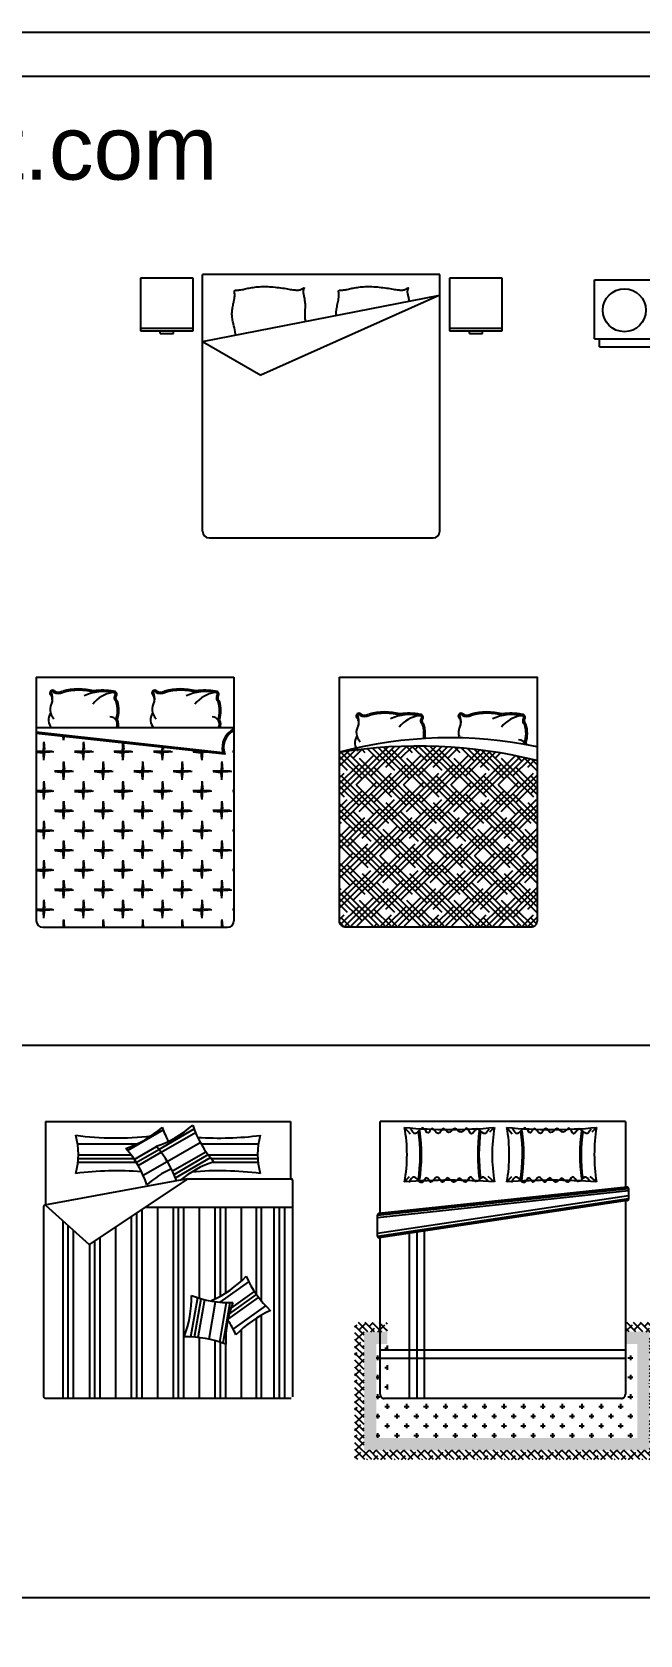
# Model space of a CAD drawing. Header units: inches. Extents: x 10.6 to 53.1, y 14.5 to 39.3.
# Drawn here: x 40.84 to 45.46, y 27.13 to 39.3 of the extents above; entities that cross this region are included whole.
import ezdxf

# ---------------------------------------------------------------- set-up
doc = ezdxf.new("R2010")
doc.units = ezdxf.units.IN
doc.header["$MEASUREMENT"] = 0
for name, color, linetype in [('02', 2, 'Continuous'), ('1', 1, 'Continuous'), ('4', 4, 'Continuous'), ('8', 8, 'Continuous'), ('kadrbm', 4, 'Continuous')]:
    doc.layers.add(name, color=color, linetype=linetype)
doc.styles.add('bmmm', font='swissel.ttf')

# ---------------------------------------------------------------- blocks, each defined once
blk = doc.blocks.new('kadrbm')
at = {"layer": 'kadrbm', "color": 4}
blk.add_lwpolyline([(0, 0), (0, 24.797), (21, 24.797), (21, 0), (0, 0)], close=True, dxfattribs=at)
blk.add_lwpolyline([(20.663, 0.326), (20.663, 24.46), (0.337, 24.46), (0.337, 0.326), (20.663, 0.326)], dxfattribs=at)
at = {"layer": 'kadrbm', "color": 211, "true_color": 0xf674fb, "style": 'bmmm'}
blk.add_text('www.cad-libraries.blogspot.com', height=0.48513, dxfattribs=at).set_placement((0.573, 23.677))

msp = doc.modelspace()

# ---------------------------------------------------------------- hatches: boundary and pattern name
at = {"layer": '8'}
h = msp.add_hatch(dxfattribs=at)
h.set_pattern_fill('HOUND', color=256, scale=0.02, angle=315, style=0)
h.set_pattern_definition([(315, (44.559634, 63.222447), (0.1122532, -0.06735192), [0.508, -0.254]), (45, (44.559634, 63.222447), (-0.1122532, -0.06735192), [0.508, -0.254])])
h.paths.add_polyline_path([(43.175, 33.835), (43.175, 32.553, 0.414214), (43.211, 32.517), (44.639, 32.517, 0.414214), (44.675, 32.553), (44.675, 33.773, 0.100636)])
h = msp.add_hatch(dxfattribs=at)
h.set_pattern_fill('ANSI38', color=256, scale=0.011625, angle=270, style=0)
h.set_pattern_definition([(315, (28.500937, 99.182157), (0.026097926, 0.026097926), []), (45, (28.500937, 99.182157), (0.026097926, 0.07829378), [0.092270104, -0.05536206])])
h.paths.add_polyline_path([(45.599, 29.505), (45.353, 29.505), (45.353, 29.435), (45.529, 29.435), (45.529, 28.535), (43.363, 28.535), (43.363, 29.435), (43.539, 29.435), (43.539, 29.505), (43.293, 29.505), (43.293, 28.465), (45.599, 28.465)])
h = msp.add_hatch(dxfattribs=at)
h.set_pattern_fill('DOTS', color=256, scale=0.011625, angle=270, style=0)
h.set_pattern_definition([(270, (28.500937, 99.182157), (0.0184540208, -0.0092270104), [0, -0.0184540208])])
h.paths.add_polyline_path([(45.529, 29.435), (45.353, 29.435), (45.353, 29.342), (45.436, 29.342), (45.436, 28.628), (43.456, 28.628), (43.456, 29.342), (43.539, 29.342), (43.539, 29.435), (43.363, 29.435), (43.363, 28.535), (45.529, 28.535)])
h = msp.add_hatch(dxfattribs=at)
h.set_pattern_fill('CROSS', color=256, scale=0.011625, angle=270, style=0)
h.set_pattern_definition([(270, (28.7751, 87.05388), (0.07381608, -0.07381608), [0.03690804, -0.11072412]), (360, (28.756646, 87.03543), (0.07381608, 0.07381608), [0.03690804, -0.11072412])])
h.paths.add_polyline_path([(45.436, 28.628), (45.436, 29.342), (45.353, 29.342), (45.353, 28.966, -0.414214), (45.294, 28.908), (43.597, 28.908, -0.414214), (43.539, 28.966), (43.539, 29.342), (43.456, 29.342), (43.456, 28.628)])

# ---------------------------------------------------------------- linework, layer by layer
at = {"layer": '02'}
for p, q in [((42.067, 37.435), (41.667, 37.435)), ((41.667, 37.435), (41.667, 37.035)), ((42.067, 37.035), (42.067, 37.435)), ((42.137, 35.513), (42.137, 37.463)), ((43.937, 37.463), (42.137, 37.463)), ((42.501, 37.362), (42.512, 37.363)), ((42.512, 37.363), (42.522, 37.365)), ((42.522, 37.365), (42.534, 37.367)), ((42.534, 37.367), (42.545, 37.368)), ((42.545, 37.368), (42.557, 37.369)), ((42.557, 37.369), (42.569, 37.37)), ((42.569, 37.37), (42.581, 37.371)), ((42.581, 37.371), (42.594, 37.371)), ((42.594, 37.371), (42.606, 37.371)), ((42.606, 37.371), (42.619, 37.371)), ((42.619, 37.371), (42.632, 37.371)), ((42.632, 37.371), (42.646, 37.37)), ((42.646, 37.37), (42.66, 37.369)), ((42.66, 37.369), (42.674, 37.368)), ((42.674, 37.368), (42.688, 37.367)), ((42.688, 37.367), (42.702, 37.365)), ((42.702, 37.365), (42.716, 37.363)), ((42.716, 37.363), (42.73, 37.362)), ((43.291, 37.362), (43.302, 37.363)), ((43.302, 37.363), (43.313, 37.365)), ((43.313, 37.365), (43.324, 37.367)), ((43.324, 37.367), (43.336, 37.368)), ((43.336, 37.368), (43.347, 37.369)), ((43.347, 37.369), (43.359, 37.37)), ((43.359, 37.37), (43.371, 37.371)), ((43.371, 37.371), (43.384, 37.371)), ((43.384, 37.371), (43.397, 37.371)), ((43.397, 37.371), (43.41, 37.371)), ((43.41, 37.371), (43.423, 37.371)), ((43.423, 37.371), (43.436, 37.37)), ((43.436, 37.37), (43.45, 37.369)), ((43.45, 37.369), (43.464, 37.368)), ((43.464, 37.368), (43.478, 37.367)), ((43.478, 37.367), (43.492, 37.365)), ((43.492, 37.365), (43.506, 37.363)), ((43.506, 37.363), (43.52, 37.362)), ((43.937, 35.513), (43.937, 37.463)), ((44.412, 37.435), (44.012, 37.435)), ((44.012, 37.435), (44.012, 37.035)), ((44.412, 37.035), (44.412, 37.435)), ((45.112, 37.423), (45.562, 37.423)), ((45.112, 36.973), (45.112, 37.423)), ((42.137, 36.954), (43.937, 37.306)), ((42.371, 37.24), (42.374, 37.25)), ((42.374, 37.25), (42.376, 37.261)), ((42.376, 37.261), (42.378, 37.271)), ((42.378, 37.271), (42.38, 37.281)), ((42.38, 37.34), (42.382, 37.342)), ((42.38, 37.338), (42.38, 37.34)), ((42.38, 37.335), (42.38, 37.338)), ((42.38, 37.331), (42.38, 37.335)), ((42.381, 37.326), (42.38, 37.331)), ((42.38, 37.281), (42.381, 37.291)), ((42.381, 37.321), (42.381, 37.326)), ((42.382, 37.314), (42.381, 37.321)), ((42.381, 37.291), (42.382, 37.299)), ((42.382, 37.342), (42.384, 37.343)), ((42.382, 37.307), (42.382, 37.314)), ((42.382, 37.299), (42.382, 37.307)), ((42.384, 37.343), (42.387, 37.343)), ((42.387, 37.343), (42.39, 37.344)), ((42.39, 37.344), (42.394, 37.344)), ((42.394, 37.344), (42.399, 37.344)), ((42.399, 37.344), (42.404, 37.344)), ((42.404, 37.344), (42.409, 37.344)), ((42.409, 37.344), (42.416, 37.345)), ((42.416, 37.345), (42.422, 37.346)), ((42.422, 37.346), (42.429, 37.347)), ((42.429, 37.347), (42.437, 37.349)), ((42.437, 37.349), (42.445, 37.35)), ((42.445, 37.35), (42.453, 37.352)), ((42.453, 37.352), (42.462, 37.354)), ((42.462, 37.354), (42.471, 37.356)), ((42.471, 37.356), (42.481, 37.358)), ((42.481, 37.358), (42.491, 37.36)), ((42.491, 37.36), (42.501, 37.362)), ((43.937, 37.306), (42.579, 36.698)), ((42.73, 37.362), (42.743, 37.36)), ((42.743, 37.36), (42.756, 37.358)), ((42.756, 37.358), (42.769, 37.356)), ((42.769, 37.356), (42.781, 37.354)), ((42.781, 37.354), (42.792, 37.352)), ((42.792, 37.352), (42.803, 37.35)), ((42.803, 37.35), (42.813, 37.349)), ((42.813, 37.349), (42.823, 37.347)), ((42.823, 37.347), (42.831, 37.346)), ((42.831, 37.346), (42.839, 37.345)), ((42.839, 37.345), (42.847, 37.344)), ((42.847, 37.344), (42.853, 37.344)), ((42.853, 37.344), (42.859, 37.344)), ((42.859, 37.344), (42.865, 37.344)), ((42.865, 37.344), (42.869, 37.345)), ((42.869, 37.345), (42.874, 37.346)), ((42.874, 37.346), (42.878, 37.347)), ((42.878, 37.347), (42.882, 37.349)), ((42.882, 37.349), (42.886, 37.351)), ((42.886, 37.351), (42.89, 37.353)), ((42.89, 37.353), (42.894, 37.355)), ((42.894, 37.355), (42.898, 37.357)), ((42.898, 37.357), (42.901, 37.359)), ((42.901, 37.337), (42.9, 37.332)), ((42.9, 37.332), (42.901, 37.327)), ((42.901, 37.359), (42.904, 37.361)), ((42.903, 37.347), (42.901, 37.342)), ((42.901, 37.342), (42.901, 37.337)), ((42.901, 37.327), (42.902, 37.321)), ((42.902, 37.321), (42.903, 37.316)), ((42.904, 37.351), (42.903, 37.347)), ((42.903, 37.316), (42.904, 37.309)), ((42.904, 37.361), (42.906, 37.362)), ((42.906, 37.354), (42.904, 37.351)), ((42.904, 37.309), (42.905, 37.303)), ((42.905, 37.303), (42.907, 37.296)), ((42.906, 37.362), (42.908, 37.363)), ((42.907, 37.357), (42.906, 37.354)), ((42.908, 37.36), (42.907, 37.357)), ((42.907, 37.296), (42.909, 37.289)), ((42.908, 37.363), (42.909, 37.362)), ((42.909, 37.362), (42.908, 37.36)), ((42.909, 37.362), (42.909, 37.362)), ((42.909, 37.289), (42.91, 37.281)), ((42.91, 37.281), (42.911, 37.273)), ((42.911, 37.273), (42.912, 37.265)), ((42.912, 37.265), (42.913, 37.257)), ((42.913, 37.257), (42.914, 37.248)), ((42.914, 37.248), (42.915, 37.24)), ((43.162, 37.24), (43.164, 37.25)), ((43.164, 37.25), (43.166, 37.261)), ((43.166, 37.261), (43.168, 37.271)), ((43.168, 37.271), (43.17, 37.281)), ((43.17, 37.338), (43.171, 37.34)), ((43.17, 37.335), (43.17, 37.338)), ((43.17, 37.331), (43.17, 37.335)), ((43.171, 37.326), (43.17, 37.331)), ((43.17, 37.281), (43.171, 37.291)), ((43.171, 37.34), (43.172, 37.342)), ((43.172, 37.321), (43.171, 37.326)), ((43.171, 37.291), (43.172, 37.299)), ((43.172, 37.342), (43.174, 37.343)), ((43.172, 37.314), (43.172, 37.321)), ((43.172, 37.307), (43.172, 37.314)), ((43.172, 37.299), (43.172, 37.307)), ((43.174, 37.343), (43.177, 37.343)), ((43.177, 37.343), (43.18, 37.344)), ((43.18, 37.344), (43.184, 37.344)), ((43.184, 37.344), (43.189, 37.344)), ((43.189, 37.344), (43.194, 37.344)), ((43.194, 37.344), (43.2, 37.344)), ((43.2, 37.344), (43.206, 37.345)), ((43.206, 37.345), (43.213, 37.346)), ((43.213, 37.346), (43.22, 37.347)), ((43.22, 37.347), (43.227, 37.349)), ((43.227, 37.349), (43.235, 37.35)), ((43.235, 37.35), (43.244, 37.352)), ((43.244, 37.352), (43.252, 37.354)), ((43.252, 37.354), (43.262, 37.356)), ((43.262, 37.356), (43.271, 37.358)), ((43.271, 37.358), (43.281, 37.36)), ((43.281, 37.36), (43.291, 37.362)), ((43.52, 37.362), (43.534, 37.36)), ((43.534, 37.36), (43.547, 37.358)), ((43.547, 37.358), (43.559, 37.356)), ((43.559, 37.356), (43.571, 37.354)), ((43.571, 37.354), (43.583, 37.352)), ((43.583, 37.352), (43.594, 37.35)), ((43.594, 37.35), (43.604, 37.349)), ((43.604, 37.349), (43.613, 37.347)), ((43.613, 37.347), (43.622, 37.346)), ((43.622, 37.346), (43.63, 37.345)), ((43.63, 37.345), (43.637, 37.344)), ((43.637, 37.344), (43.644, 37.344)), ((43.644, 37.344), (43.65, 37.344)), ((43.65, 37.344), (43.655, 37.344)), ((43.655, 37.344), (43.66, 37.345)), ((43.66, 37.345), (43.664, 37.346)), ((43.664, 37.346), (43.669, 37.347)), ((43.669, 37.347), (43.673, 37.349)), ((43.673, 37.349), (43.677, 37.351)), ((43.677, 37.351), (43.68, 37.353)), ((43.68, 37.353), (43.684, 37.355)), ((43.684, 37.355), (43.688, 37.357)), ((43.688, 37.357), (43.691, 37.359)), ((43.691, 37.359), (43.694, 37.361)), ((43.692, 37.342), (43.691, 37.337)), ((43.691, 37.337), (43.691, 37.332)), ((43.691, 37.332), (43.691, 37.327)), ((43.691, 37.327), (43.692, 37.321)), ((43.693, 37.347), (43.692, 37.342)), ((43.692, 37.321), (43.693, 37.316)), ((43.694, 37.351), (43.693, 37.347)), ((43.693, 37.316), (43.694, 37.309)), ((43.694, 37.361), (43.696, 37.362)), ((43.696, 37.354), (43.694, 37.351)), ((43.694, 37.309), (43.696, 37.303)), ((43.696, 37.362), (43.698, 37.363)), ((43.697, 37.357), (43.696, 37.354)), ((43.696, 37.303), (43.697, 37.296)), ((43.698, 37.36), (43.697, 37.357)), ((43.697, 37.296), (43.699, 37.289)), ((43.698, 37.363), (43.699, 37.362)), ((43.699, 37.362), (43.698, 37.36)), ((43.699, 37.362), (43.699, 37.362)), ((43.699, 37.289), (43.7, 37.281)), ((43.7, 37.281), (43.702, 37.273)), ((43.702, 37.273), (43.703, 37.265)), ((43.703, 37.265), (43.703, 37.26)), ((42.36, 37.166), (42.361, 37.175)), ((42.36, 37.158), (42.36, 37.166)), ((42.361, 37.151), (42.36, 37.158)), ((42.361, 37.183), (42.362, 37.191)), ((42.361, 37.175), (42.361, 37.183)), ((42.361, 37.143), (42.361, 37.151)), ((42.362, 37.135), (42.361, 37.143)), ((42.362, 37.191), (42.364, 37.2)), ((42.364, 37.126), (42.362, 37.135)), ((42.364, 37.2), (42.365, 37.209)), ((42.365, 37.117), (42.364, 37.126)), ((42.365, 37.209), (42.367, 37.219)), ((42.367, 37.219), (42.369, 37.229)), ((42.369, 37.229), (42.371, 37.24)), ((42.914, 37.19), (42.913, 37.182)), ((42.913, 37.182), (42.913, 37.174)), ((42.913, 37.174), (42.913, 37.166)), ((42.913, 37.166), (42.913, 37.158)), ((42.913, 37.158), (42.913, 37.151)), ((42.913, 37.151), (42.913, 37.143)), ((42.913, 37.143), (42.913, 37.135)), ((42.913, 37.135), (42.914, 37.127)), ((42.915, 37.206), (42.914, 37.198)), ((42.914, 37.198), (42.914, 37.19)), ((42.914, 37.127), (42.915, 37.119)), ((42.915, 37.24), (42.915, 37.231)), ((42.915, 37.231), (42.915, 37.223)), ((42.915, 37.223), (42.915, 37.215)), ((42.915, 37.215), (42.915, 37.206)), ((43.151, 37.175), (43.152, 37.183)), ((43.151, 37.166), (43.151, 37.175)), ((43.151, 37.158), (43.151, 37.166)), ((43.151, 37.152), (43.151, 37.158)), ((43.152, 37.183), (43.153, 37.191)), ((43.153, 37.191), (43.154, 37.2)), ((43.154, 37.2), (43.156, 37.209)), ((43.156, 37.209), (43.158, 37.219)), ((43.158, 37.219), (43.16, 37.229)), ((43.16, 37.229), (43.162, 37.24)), ((41.667, 37.055), (42.067, 37.055)), ((41.667, 37.035), (42.067, 37.035)), ((41.817, 37.015), (41.817, 37.035)), ((41.817, 37.015), (41.917, 37.015)), ((41.917, 37.015), (41.917, 37.035)), ((42.368, 37.107), (42.365, 37.117)), ((42.37, 37.097), (42.368, 37.107)), ((42.373, 37.085), (42.37, 37.097)), ((42.376, 37.072), (42.373, 37.085)), ((42.379, 37.058), (42.376, 37.072)), ((42.382, 37.043), (42.379, 37.058)), ((42.386, 37.027), (42.382, 37.043)), ((42.388, 37.01), (42.386, 37.027)), ((42.389, 37.003), (42.388, 37.01)), ((42.915, 37.119), (42.915, 37.111)), ((42.915, 37.111), (42.916, 37.106)), ((44.012, 37.055), (44.412, 37.055)), ((44.012, 37.035), (44.412, 37.035)), ((44.162, 37.015), (44.162, 37.035)), ((44.162, 37.015), (44.262, 37.015)), ((44.262, 37.015), (44.262, 37.035)), ((42.137, 36.954), (42.579, 36.698)), ((45.112, 36.973), (45.562, 36.973)), ((45.15, 36.914), (45.15, 36.973)), ((45.15, 36.914), (45.536, 36.914)), ((42.187, 35.463), (43.887, 35.463)), ((41.568, 30.812), (41.839, 30.968)), ((41.805, 30.82), (42.073, 30.975)), ((41.823, 30.798), (42.084, 30.949)), ((41.19, 30.862), (41.642, 30.862)), ((41.619, 30.744), (41.787, 30.842)), ((41.634, 30.721), (41.805, 30.82)), ((41.648, 30.697), (41.823, 30.798)), ((41.87, 30.729), (42.12, 30.873)), ((41.91, 30.656), (42.163, 30.802)), ((42.126, 30.862), (42.562, 30.862)), ((41.192, 30.724), (41.632, 30.724)), ((41.195, 30.751), (41.614, 30.751)), ((41.196, 30.779), (41.594, 30.779)), ((41.686, 30.623), (41.87, 30.729)), ((41.921, 30.63), (42.18, 30.78)), ((41.932, 30.604), (42.197, 30.757)), ((42.18, 30.779), (42.556, 30.779)), ((42.202, 30.751), (42.556, 30.751)), ((42.215, 30.724), (42.559, 30.724)), ((41.599, 28.932), (41.599, 30.312)), ((41.639, 28.932), (41.639, 30.339)), ((41.679, 28.932), (41.679, 30.365)), ((41.798, 28.932), (41.798, 30.382)), ((41.917, 28.932), (41.917, 30.382)), ((41.956, 28.932), (41.956, 30.382)), ((41.996, 28.932), (41.996, 30.382)), ((42.115, 29.69), (42.115, 30.382)), ((42.234, 29.685), (42.234, 30.382)), ((42.274, 29.706), (42.274, 30.382)), ((42.314, 29.729), (42.314, 30.382)), ((42.433, 29.821), (42.433, 30.382)), ((42.546, 29.718), (42.546, 30.382)), ((42.586, 29.666), (42.586, 30.382)), ((42.682, 28.932), (42.682, 30.382)), ((42.721, 28.932), (42.721, 30.382)), ((42.761, 28.932), (42.761, 30.382)), ((41.079, 28.932), (41.079, 30.276)), ((41.118, 28.932), (41.118, 30.239)), ((41.158, 28.932), (41.158, 30.203)), ((41.48, 28.932), (41.48, 30.233)), ((41.282, 28.932), (41.282, 30.101)), ((41.321, 28.932), (41.321, 30.127)), ((41.361, 28.932), (41.361, 30.153)), ((42.272, 29.659), (42.489, 29.813)), ((42.341, 29.572), (42.547, 29.717)), ((42.354, 29.615), (42.531, 29.74)), ((42.049, 29.396), (42.101, 29.694)), ((42.077, 29.394), (42.128, 29.686)), ((42.105, 29.392), (42.155, 29.679)), ((42.188, 29.379), (42.237, 29.663)), ((42.268, 29.357), (42.32, 29.656)), ((42.295, 29.348), (42.348, 29.656)), ((42.331, 29.531), (42.563, 29.695)), ((42.369, 29.456), (42.617, 29.631)), ((42.546, 28.932), (42.546, 29.539)), ((42.586, 28.932), (42.586, 29.562)), ((42.115, 28.932), (42.115, 29.391)), ((42.234, 28.932), (42.234, 29.367)), ((42.274, 28.932), (42.274, 29.355)), ((42.314, 28.932), (42.314, 29.341)), ((42.433, 28.932), (42.433, 29.452))]:
    msp.add_line(p, q, dxfattribs=at)
for points in [[(43.764, 30.194), (43.764, 28.929)], [(45.346, 29.295), (43.486, 29.295)]]:
    msp.add_lwpolyline(points, dxfattribs=at)
msp.add_circle((45.338, 37.191), 0.163, dxfattribs=at)
for centre, radius, start, end in [((42.187, 35.513), 0.05, 180, 270), ((43.887, 35.513), 0.05, 270, 0), ((42.52, 30.78), 1.269, 351.072, 8.1736), ((42.52, 30.78), 1.279, 351.072, 8.1736), ((45.622, 30.78), 1.397, 172.5237, 187.4605), ((45.622, 30.78), 1.387, 172.5237, 187.4605), ((43.296, 30.78), 1.269, 351.072, 8.1736), ((43.296, 30.78), 1.279, 351.072, 8.1736), ((46.397, 30.78), 1.397, 172.5237, 187.4605), ((46.397, 30.78), 1.387, 172.5237, 187.4605), ((44.011, 25.889), 4.696, 85.8485, 94.1515), ((41.881, 30.412), 0.808, 293.7373, 316.5796), ((43.208, 30.182), 0.808, 203.7373, 226.5796), ((41.245, 29.689), 0.808, 338.7373, 1.5796), ((42.346, 30.464), 0.808, 248.7373, 271.5796), ((43.121, 29.363), 0.808, 158.7373, 181.5796), ((42.978, 28.856), 0.808, 113.7373, 136.5796), ((41.651, 29.086), 0.808, 23.7373, 32.9079), ((42.021, 28.588), 0.808, 68.7373, 91.5796)]:
    msp.add_arc(centre, radius, start, end, dxfattribs=at)
for points in [[(44.311, 30.973), (44.271, 30.94), (44.22, 30.975), (44.178, 30.938), (44.143, 30.98), (44.099, 30.95), (44.052, 30.978), (44.003, 30.947), (43.968, 30.978), (43.926, 30.94), (43.877, 30.978), (43.849, 30.945), (43.812, 30.982), (43.754, 30.94), (43.712, 30.982)], [(45.086, 30.973), (45.047, 30.94), (44.995, 30.975), (44.953, 30.938), (44.918, 30.98), (44.874, 30.95), (44.827, 30.978), (44.778, 30.947), (44.743, 30.978), (44.702, 30.94), (44.653, 30.978), (44.625, 30.945), (44.587, 30.982), (44.529, 30.94), (44.487, 30.982)], [(45.077, 30.577), (45.037, 30.61), (44.986, 30.575), (44.944, 30.612), (44.909, 30.57), (44.865, 30.6), (44.818, 30.572), (44.769, 30.603), (44.734, 30.572), (44.692, 30.61), (44.643, 30.572), (44.615, 30.605), (44.578, 30.568), (44.52, 30.61), (44.478, 30.568)]]:
    msp.add_spline(points, degree=3, dxfattribs=at)
at = {"layer": '1'}
for p, q in [((42.359, 33.989), (42.359, 33.989)), ((40.878, 33.839), (40.937, 33.845)), ((40.997, 33.842), (40.878, 33.842)), ((40.878, 33.837), (40.927, 33.832)), ((40.937, 33.835), (40.925, 33.847)), ((40.937, 33.847), (40.925, 33.835)), ((40.933, 33.783), (40.927, 33.843)), ((40.934, 33.91), (40.928, 33.85)), ((40.931, 33.908), (40.931, 33.776)), ((40.933, 33.915), (40.939, 33.855)), ((40.934, 33.778), (40.94, 33.838)), ((40.999, 33.838), (40.939, 33.844)), ((41.009, 33.839), (40.949, 33.833)), ((41.081, 33.955), (41.081, 33.926)), ((41.083, 33.933), (41.081, 33.955)), ((41.084, 33.928), (41.087, 33.955)), ((41.297, 33.842), (41.165, 33.842)), ((41.167, 33.838), (41.227, 33.832)), ((41.177, 33.839), (41.237, 33.845)), ((41.237, 33.835), (41.225, 33.847)), ((41.237, 33.847), (41.225, 33.835)), ((41.233, 33.783), (41.227, 33.843)), ((41.234, 33.91), (41.228, 33.85)), ((41.231, 33.908), (41.231, 33.776)), ((41.233, 33.915), (41.239, 33.855)), ((41.234, 33.778), (41.24, 33.838)), ((41.299, 33.838), (41.239, 33.844)), ((41.309, 33.839), (41.249, 33.833)), ((41.597, 33.842), (41.465, 33.842)), ((41.467, 33.838), (41.527, 33.832)), ((41.477, 33.839), (41.537, 33.845)), ((41.537, 33.835), (41.525, 33.847)), ((41.537, 33.847), (41.525, 33.835)), ((41.533, 33.783), (41.527, 33.843)), ((41.534, 33.906), (41.528, 33.85)), ((41.531, 33.906), (41.531, 33.776)), ((41.534, 33.906), (41.539, 33.855)), ((41.534, 33.778), (41.54, 33.838)), ((41.599, 33.838), (41.539, 33.844)), ((41.609, 33.839), (41.549, 33.833)), ((41.897, 33.842), (41.765, 33.842)), ((41.767, 33.838), (41.827, 33.832)), ((41.777, 33.839), (41.837, 33.845)), ((41.837, 33.835), (41.825, 33.847)), ((41.837, 33.847), (41.825, 33.835)), ((41.833, 33.783), (41.827, 33.843)), ((41.831, 33.873), (41.828, 33.85)), ((41.831, 33.873), (41.831, 33.776)), ((41.834, 33.778), (41.84, 33.838)), ((41.837, 33.872), (41.839, 33.855)), ((41.899, 33.838), (41.839, 33.844)), ((41.909, 33.839), (41.849, 33.833)), ((42.116, 33.842), (42.065, 33.842)), ((42.067, 33.838), (42.127, 33.832)), ((42.077, 33.839), (42.11, 33.842)), ((42.13, 33.84), (42.125, 33.835)), ((42.133, 33.783), (42.127, 33.841)), ((42.131, 33.84), (42.131, 33.776)), ((42.137, 33.835), (42.133, 33.84)), ((42.134, 33.778), (42.14, 33.838)), ((42.173, 33.835), (42.149, 33.833)), ((42.378, 33.842), (42.365, 33.842)), ((42.367, 33.838), (42.378, 33.837)), ((42.377, 33.839), (42.378, 33.839)), ((41.084, 33.76), (41.078, 33.7)), ((41.081, 33.758), (41.081, 33.626)), ((41.083, 33.765), (41.089, 33.705)), ((41.384, 33.76), (41.378, 33.7)), ((41.381, 33.758), (41.381, 33.626)), ((41.383, 33.765), (41.389, 33.705)), ((41.684, 33.76), (41.678, 33.7)), ((41.681, 33.758), (41.681, 33.626)), ((41.683, 33.765), (41.689, 33.705)), ((41.984, 33.76), (41.978, 33.7)), ((41.981, 33.758), (41.981, 33.626)), ((41.983, 33.765), (41.989, 33.705)), ((42.284, 33.76), (42.278, 33.7)), ((42.281, 33.758), (42.281, 33.626)), ((42.283, 33.765), (42.289, 33.705)), ((40.934, 33.61), (40.928, 33.55)), ((40.931, 33.608), (40.931, 33.476)), ((40.933, 33.615), (40.939, 33.555)), ((41.147, 33.692), (41.015, 33.692)), ((41.017, 33.688), (41.077, 33.682)), ((41.027, 33.689), (41.087, 33.695)), ((41.087, 33.697), (41.075, 33.685)), ((41.087, 33.685), (41.075, 33.697)), ((41.083, 33.633), (41.077, 33.693)), ((41.084, 33.628), (41.09, 33.688)), ((41.149, 33.688), (41.089, 33.694)), ((41.159, 33.689), (41.099, 33.683)), ((41.234, 33.61), (41.228, 33.55)), ((41.231, 33.608), (41.231, 33.476)), ((41.233, 33.615), (41.239, 33.555)), ((41.447, 33.692), (41.315, 33.692)), ((41.317, 33.688), (41.377, 33.682)), ((41.327, 33.689), (41.387, 33.695)), ((41.387, 33.697), (41.375, 33.685)), ((41.387, 33.685), (41.375, 33.697)), ((41.383, 33.633), (41.377, 33.693)), ((41.384, 33.628), (41.39, 33.688)), ((41.449, 33.688), (41.389, 33.694)), ((41.459, 33.689), (41.399, 33.683)), ((41.534, 33.61), (41.528, 33.55)), ((41.531, 33.608), (41.531, 33.476)), ((41.533, 33.615), (41.539, 33.555)), ((41.747, 33.692), (41.615, 33.692)), ((41.617, 33.688), (41.677, 33.682)), ((41.627, 33.689), (41.687, 33.695)), ((41.687, 33.697), (41.675, 33.685)), ((41.687, 33.685), (41.675, 33.697)), ((41.683, 33.633), (41.677, 33.693)), ((41.684, 33.628), (41.69, 33.688)), ((41.749, 33.688), (41.689, 33.694)), ((41.759, 33.689), (41.699, 33.683)), ((41.834, 33.61), (41.828, 33.55)), ((41.831, 33.608), (41.831, 33.476)), ((41.833, 33.615), (41.839, 33.555)), ((42.047, 33.692), (41.915, 33.692)), ((41.917, 33.688), (41.977, 33.682)), ((41.927, 33.689), (41.987, 33.695)), ((41.987, 33.697), (41.975, 33.685)), ((41.987, 33.685), (41.975, 33.697)), ((41.983, 33.633), (41.977, 33.693)), ((41.984, 33.628), (41.99, 33.688)), ((42.049, 33.688), (41.989, 33.694)), ((42.059, 33.689), (41.999, 33.683)), ((42.134, 33.61), (42.128, 33.55)), ((42.131, 33.608), (42.131, 33.476)), ((42.133, 33.615), (42.139, 33.555)), ((42.347, 33.692), (42.215, 33.692)), ((42.217, 33.688), (42.277, 33.682)), ((42.227, 33.689), (42.287, 33.695)), ((42.287, 33.697), (42.275, 33.685)), ((42.287, 33.685), (42.275, 33.697)), ((42.283, 33.633), (42.277, 33.693)), ((42.284, 33.628), (42.29, 33.688)), ((42.349, 33.688), (42.289, 33.694)), ((42.359, 33.689), (42.299, 33.683)), ((40.878, 33.539), (40.937, 33.545)), ((40.997, 33.542), (40.878, 33.542)), ((40.878, 33.537), (40.927, 33.532)), ((40.937, 33.535), (40.925, 33.547)), ((40.937, 33.547), (40.925, 33.535)), ((40.933, 33.483), (40.927, 33.543)), ((40.934, 33.478), (40.94, 33.538)), ((40.999, 33.538), (40.939, 33.544)), ((41.009, 33.539), (40.949, 33.533)), ((41.297, 33.542), (41.165, 33.542)), ((41.167, 33.538), (41.227, 33.532)), ((41.177, 33.539), (41.237, 33.545)), ((41.237, 33.535), (41.225, 33.547)), ((41.237, 33.547), (41.225, 33.535)), ((41.233, 33.483), (41.227, 33.543)), ((41.234, 33.478), (41.24, 33.538)), ((41.299, 33.538), (41.239, 33.544)), ((41.309, 33.539), (41.249, 33.533)), ((41.597, 33.542), (41.465, 33.542)), ((41.467, 33.538), (41.527, 33.532)), ((41.477, 33.539), (41.537, 33.545)), ((41.537, 33.535), (41.525, 33.547)), ((41.537, 33.547), (41.525, 33.535)), ((41.533, 33.483), (41.527, 33.543)), ((41.534, 33.478), (41.54, 33.538)), ((41.599, 33.538), (41.539, 33.544)), ((41.609, 33.539), (41.549, 33.533)), ((41.897, 33.542), (41.765, 33.542)), ((41.767, 33.538), (41.827, 33.532)), ((41.777, 33.539), (41.837, 33.545)), ((41.837, 33.535), (41.825, 33.547)), ((41.837, 33.547), (41.825, 33.535)), ((41.833, 33.483), (41.827, 33.543)), ((41.834, 33.478), (41.84, 33.538)), ((41.899, 33.538), (41.839, 33.544)), ((41.909, 33.539), (41.849, 33.533)), ((42.197, 33.542), (42.065, 33.542)), ((42.067, 33.538), (42.127, 33.532)), ((42.077, 33.539), (42.137, 33.545)), ((42.137, 33.535), (42.125, 33.547)), ((42.137, 33.547), (42.125, 33.535)), ((42.133, 33.483), (42.127, 33.543)), ((42.134, 33.478), (42.14, 33.538)), ((42.199, 33.538), (42.139, 33.544)), ((42.209, 33.539), (42.149, 33.533)), ((42.378, 33.542), (42.365, 33.542)), ((42.367, 33.538), (42.378, 33.537)), ((42.377, 33.539), (42.378, 33.539)), ((41.147, 33.392), (41.015, 33.392)), ((41.017, 33.388), (41.077, 33.382)), ((41.027, 33.389), (41.087, 33.395)), ((41.087, 33.397), (41.075, 33.385)), ((41.087, 33.385), (41.075, 33.397)), ((41.083, 33.333), (41.077, 33.393)), ((41.084, 33.46), (41.078, 33.4)), ((41.081, 33.458), (41.081, 33.326)), ((41.083, 33.465), (41.089, 33.405)), ((41.084, 33.328), (41.09, 33.388)), ((41.149, 33.388), (41.089, 33.394)), ((41.159, 33.389), (41.099, 33.383)), ((41.447, 33.392), (41.315, 33.392)), ((41.317, 33.388), (41.377, 33.382)), ((41.327, 33.389), (41.387, 33.395)), ((41.387, 33.397), (41.375, 33.385)), ((41.387, 33.385), (41.375, 33.397)), ((41.383, 33.333), (41.377, 33.393)), ((41.384, 33.46), (41.378, 33.4)), ((41.381, 33.458), (41.381, 33.326)), ((41.383, 33.465), (41.389, 33.405)), ((41.384, 33.328), (41.39, 33.388)), ((41.449, 33.388), (41.389, 33.394)), ((41.459, 33.389), (41.399, 33.383)), ((41.747, 33.392), (41.615, 33.392)), ((41.617, 33.388), (41.677, 33.382)), ((41.627, 33.389), (41.687, 33.395)), ((41.687, 33.397), (41.675, 33.385)), ((41.687, 33.385), (41.675, 33.397)), ((41.683, 33.333), (41.677, 33.393)), ((41.684, 33.46), (41.678, 33.4)), ((41.681, 33.458), (41.681, 33.326)), ((41.683, 33.465), (41.689, 33.405)), ((41.684, 33.328), (41.69, 33.388)), ((41.749, 33.388), (41.689, 33.394)), ((41.759, 33.389), (41.699, 33.383)), ((42.047, 33.392), (41.915, 33.392)), ((41.917, 33.388), (41.977, 33.382)), ((41.927, 33.389), (41.987, 33.395)), ((41.987, 33.397), (41.975, 33.385)), ((41.987, 33.385), (41.975, 33.397)), ((41.983, 33.333), (41.977, 33.393)), ((41.984, 33.46), (41.978, 33.4)), ((41.981, 33.458), (41.981, 33.326)), ((41.983, 33.465), (41.989, 33.405)), ((41.984, 33.328), (41.99, 33.388)), ((42.049, 33.388), (41.989, 33.394)), ((42.059, 33.389), (41.999, 33.383)), ((42.347, 33.392), (42.215, 33.392)), ((42.217, 33.388), (42.277, 33.382)), ((42.227, 33.389), (42.287, 33.395)), ((42.287, 33.397), (42.275, 33.385)), ((42.287, 33.385), (42.275, 33.397)), ((42.283, 33.333), (42.277, 33.393)), ((42.284, 33.46), (42.278, 33.4)), ((42.281, 33.458), (42.281, 33.326)), ((42.283, 33.465), (42.289, 33.405)), ((42.284, 33.328), (42.29, 33.388)), ((42.349, 33.388), (42.289, 33.394)), ((42.359, 33.389), (42.299, 33.383)), ((40.878, 33.239), (40.937, 33.245)), ((40.997, 33.242), (40.878, 33.242)), ((40.878, 33.237), (40.927, 33.232)), ((40.937, 33.235), (40.925, 33.247)), ((40.937, 33.247), (40.925, 33.235)), ((40.933, 33.183), (40.927, 33.243)), ((40.934, 33.31), (40.928, 33.25)), ((40.931, 33.308), (40.931, 33.176)), ((40.933, 33.315), (40.939, 33.255)), ((40.934, 33.178), (40.94, 33.238)), ((40.999, 33.238), (40.939, 33.244)), ((41.009, 33.239), (40.949, 33.233)), ((41.297, 33.242), (41.165, 33.242)), ((41.167, 33.238), (41.227, 33.232)), ((41.177, 33.239), (41.237, 33.245)), ((41.237, 33.235), (41.225, 33.247)), ((41.237, 33.247), (41.225, 33.235)), ((41.233, 33.183), (41.227, 33.243)), ((41.234, 33.31), (41.228, 33.25)), ((41.231, 33.308), (41.231, 33.176)), ((41.233, 33.315), (41.239, 33.255)), ((41.234, 33.178), (41.24, 33.238)), ((41.299, 33.238), (41.239, 33.244)), ((41.309, 33.239), (41.249, 33.233)), ((41.597, 33.242), (41.465, 33.242)), ((41.467, 33.238), (41.527, 33.232)), ((41.477, 33.239), (41.537, 33.245)), ((41.537, 33.235), (41.525, 33.247)), ((41.537, 33.247), (41.525, 33.235)), ((41.533, 33.183), (41.527, 33.243)), ((41.534, 33.31), (41.528, 33.25)), ((41.531, 33.308), (41.531, 33.176)), ((41.533, 33.315), (41.539, 33.255)), ((41.534, 33.178), (41.54, 33.238)), ((41.599, 33.238), (41.539, 33.244)), ((41.609, 33.239), (41.549, 33.233)), ((41.897, 33.242), (41.765, 33.242)), ((41.767, 33.238), (41.827, 33.232)), ((41.777, 33.239), (41.837, 33.245)), ((41.837, 33.235), (41.825, 33.247)), ((41.837, 33.247), (41.825, 33.235)), ((41.833, 33.183), (41.827, 33.243)), ((41.834, 33.31), (41.828, 33.25)), ((41.831, 33.308), (41.831, 33.176)), ((41.833, 33.315), (41.839, 33.255)), ((41.834, 33.178), (41.84, 33.238)), ((41.899, 33.238), (41.839, 33.244)), ((41.909, 33.239), (41.849, 33.233)), ((42.197, 33.242), (42.065, 33.242)), ((42.067, 33.238), (42.127, 33.232)), ((42.077, 33.239), (42.137, 33.245)), ((42.137, 33.235), (42.125, 33.247)), ((42.137, 33.247), (42.125, 33.235)), ((42.133, 33.183), (42.127, 33.243)), ((42.134, 33.31), (42.128, 33.25)), ((42.131, 33.308), (42.131, 33.176)), ((42.133, 33.315), (42.139, 33.255)), ((42.134, 33.178), (42.14, 33.238)), ((42.199, 33.238), (42.139, 33.244)), ((42.209, 33.239), (42.149, 33.233)), ((42.378, 33.242), (42.365, 33.242)), ((42.367, 33.238), (42.378, 33.237)), ((42.377, 33.239), (42.378, 33.239)), ((41.084, 33.16), (41.078, 33.1)), ((41.081, 33.158), (41.081, 33.026)), ((41.083, 33.165), (41.089, 33.105)), ((41.384, 33.16), (41.378, 33.1)), ((41.381, 33.158), (41.381, 33.026)), ((41.383, 33.165), (41.389, 33.105)), ((41.684, 33.16), (41.678, 33.1)), ((41.681, 33.158), (41.681, 33.026)), ((41.683, 33.165), (41.689, 33.105)), ((41.984, 33.16), (41.978, 33.1)), ((41.981, 33.158), (41.981, 33.026)), ((41.983, 33.165), (41.989, 33.105)), ((42.284, 33.16), (42.278, 33.1)), ((42.281, 33.158), (42.281, 33.026)), ((42.283, 33.165), (42.289, 33.105)), ((40.934, 33.01), (40.928, 32.95)), ((40.931, 33.008), (40.931, 32.876)), ((40.933, 33.015), (40.939, 32.955)), ((41.147, 33.092), (41.015, 33.092)), ((41.017, 33.088), (41.077, 33.082)), ((41.027, 33.089), (41.087, 33.095)), ((41.087, 33.097), (41.075, 33.085)), ((41.087, 33.085), (41.075, 33.097)), ((41.083, 33.033), (41.077, 33.093)), ((41.084, 33.028), (41.09, 33.088)), ((41.149, 33.088), (41.089, 33.094)), ((41.159, 33.089), (41.099, 33.083)), ((41.234, 33.01), (41.228, 32.95)), ((41.231, 33.008), (41.231, 32.876)), ((41.233, 33.015), (41.239, 32.955)), ((41.447, 33.092), (41.315, 33.092)), ((41.317, 33.088), (41.377, 33.082)), ((41.327, 33.089), (41.387, 33.095)), ((41.387, 33.097), (41.375, 33.085)), ((41.387, 33.085), (41.375, 33.097)), ((41.383, 33.033), (41.377, 33.093)), ((41.384, 33.028), (41.39, 33.088)), ((41.449, 33.088), (41.389, 33.094)), ((41.459, 33.089), (41.399, 33.083)), ((41.534, 33.01), (41.528, 32.95)), ((41.531, 33.008), (41.531, 32.876)), ((41.533, 33.015), (41.539, 32.955)), ((41.747, 33.092), (41.615, 33.092)), ((41.617, 33.088), (41.677, 33.082)), ((41.627, 33.089), (41.687, 33.095)), ((41.687, 33.097), (41.675, 33.085)), ((41.687, 33.085), (41.675, 33.097)), ((41.683, 33.033), (41.677, 33.093)), ((41.684, 33.028), (41.69, 33.088)), ((41.749, 33.088), (41.689, 33.094)), ((41.759, 33.089), (41.699, 33.083)), ((41.834, 33.01), (41.828, 32.95)), ((41.831, 33.008), (41.831, 32.876)), ((41.833, 33.015), (41.839, 32.955)), ((42.047, 33.092), (41.915, 33.092)), ((41.917, 33.088), (41.977, 33.082)), ((41.927, 33.089), (41.987, 33.095)), ((41.987, 33.097), (41.975, 33.085)), ((41.987, 33.085), (41.975, 33.097)), ((41.983, 33.033), (41.977, 33.093)), ((41.984, 33.028), (41.99, 33.088)), ((42.049, 33.088), (41.989, 33.094)), ((42.059, 33.089), (41.999, 33.083)), ((42.134, 33.01), (42.128, 32.95)), ((42.131, 33.008), (42.131, 32.876)), ((42.133, 33.015), (42.139, 32.955)), ((42.347, 33.092), (42.215, 33.092)), ((42.217, 33.088), (42.277, 33.082)), ((42.227, 33.089), (42.287, 33.095)), ((42.287, 33.097), (42.275, 33.085)), ((42.287, 33.085), (42.275, 33.097)), ((42.283, 33.033), (42.277, 33.093)), ((42.284, 33.028), (42.29, 33.088)), ((42.349, 33.088), (42.289, 33.094)), ((42.359, 33.089), (42.299, 33.083)), ((40.878, 32.939), (40.937, 32.945)), ((40.997, 32.942), (40.878, 32.942)), ((40.878, 32.937), (40.927, 32.932)), ((40.937, 32.935), (40.925, 32.947)), ((40.937, 32.947), (40.925, 32.935)), ((40.933, 32.883), (40.927, 32.943)), ((40.934, 32.878), (40.94, 32.938)), ((40.999, 32.938), (40.939, 32.944)), ((41.009, 32.939), (40.949, 32.933)), ((41.083, 32.865), (41.089, 32.805)), ((41.297, 32.942), (41.165, 32.942)), ((41.167, 32.938), (41.227, 32.932)), ((41.177, 32.939), (41.237, 32.945)), ((41.237, 32.935), (41.225, 32.947)), ((41.237, 32.947), (41.225, 32.935)), ((41.233, 32.883), (41.227, 32.943)), ((41.234, 32.878), (41.24, 32.938)), ((41.299, 32.938), (41.239, 32.944)), ((41.309, 32.939), (41.249, 32.933)), ((41.383, 32.865), (41.389, 32.805)), ((41.597, 32.942), (41.465, 32.942)), ((41.467, 32.938), (41.527, 32.932)), ((41.477, 32.939), (41.537, 32.945)), ((41.537, 32.935), (41.525, 32.947)), ((41.537, 32.947), (41.525, 32.935)), ((41.533, 32.883), (41.527, 32.943)), ((41.534, 32.878), (41.54, 32.938)), ((41.599, 32.938), (41.539, 32.944)), ((41.609, 32.939), (41.549, 32.933)), ((41.683, 32.865), (41.689, 32.805)), ((41.897, 32.942), (41.765, 32.942)), ((41.767, 32.938), (41.827, 32.932)), ((41.777, 32.939), (41.837, 32.945)), ((41.837, 32.935), (41.825, 32.947)), ((41.837, 32.947), (41.825, 32.935)), ((41.833, 32.883), (41.827, 32.943)), ((41.834, 32.878), (41.84, 32.938)), ((41.899, 32.938), (41.839, 32.944)), ((41.909, 32.939), (41.849, 32.933)), ((41.983, 32.865), (41.989, 32.805)), ((42.197, 32.942), (42.065, 32.942)), ((42.067, 32.938), (42.127, 32.932)), ((42.077, 32.939), (42.137, 32.945)), ((42.137, 32.935), (42.125, 32.947)), ((42.137, 32.947), (42.125, 32.935)), ((42.133, 32.883), (42.127, 32.943)), ((42.134, 32.878), (42.14, 32.938)), ((42.199, 32.938), (42.139, 32.944)), ((42.209, 32.939), (42.149, 32.933)), ((42.283, 32.865), (42.289, 32.805)), ((42.378, 32.942), (42.365, 32.942)), ((42.367, 32.938), (42.378, 32.937)), ((42.377, 32.939), (42.378, 32.939)), ((41.147, 32.792), (41.015, 32.792)), ((41.017, 32.788), (41.077, 32.782)), ((41.027, 32.789), (41.087, 32.795)), ((41.087, 32.797), (41.075, 32.785)), ((41.087, 32.785), (41.075, 32.797)), ((41.083, 32.733), (41.077, 32.793)), ((41.084, 32.86), (41.078, 32.8)), ((41.081, 32.858), (41.081, 32.726)), ((41.084, 32.728), (41.09, 32.788)), ((41.149, 32.788), (41.089, 32.794)), ((41.159, 32.789), (41.099, 32.783)), ((41.447, 32.792), (41.315, 32.792)), ((41.317, 32.788), (41.377, 32.782)), ((41.327, 32.789), (41.387, 32.795)), ((41.387, 32.797), (41.375, 32.785)), ((41.387, 32.785), (41.375, 32.797)), ((41.383, 32.733), (41.377, 32.793)), ((41.384, 32.86), (41.378, 32.8)), ((41.381, 32.858), (41.381, 32.726)), ((41.384, 32.728), (41.39, 32.788)), ((41.449, 32.788), (41.389, 32.794)), ((41.459, 32.789), (41.399, 32.783)), ((41.747, 32.792), (41.615, 32.792)), ((41.617, 32.788), (41.677, 32.782)), ((41.627, 32.789), (41.687, 32.795)), ((41.687, 32.797), (41.675, 32.785)), ((41.687, 32.785), (41.675, 32.797)), ((41.683, 32.733), (41.677, 32.793)), ((41.684, 32.86), (41.678, 32.8)), ((41.681, 32.858), (41.681, 32.726)), ((41.684, 32.728), (41.69, 32.788)), ((41.749, 32.788), (41.689, 32.794)), ((41.759, 32.789), (41.699, 32.783)), ((42.047, 32.792), (41.915, 32.792)), ((41.917, 32.788), (41.977, 32.782)), ((41.927, 32.789), (41.987, 32.795)), ((41.987, 32.797), (41.975, 32.785)), ((41.987, 32.785), (41.975, 32.797)), ((41.983, 32.733), (41.977, 32.793)), ((41.984, 32.86), (41.978, 32.8)), ((41.981, 32.858), (41.981, 32.726)), ((41.984, 32.728), (41.99, 32.788)), ((42.049, 32.788), (41.989, 32.794)), ((42.059, 32.789), (41.999, 32.783)), ((42.347, 32.792), (42.215, 32.792)), ((42.217, 32.788), (42.277, 32.782)), ((42.227, 32.789), (42.287, 32.795)), ((42.287, 32.797), (42.275, 32.785)), ((42.287, 32.785), (42.275, 32.797)), ((42.283, 32.733), (42.277, 32.793)), ((42.284, 32.86), (42.278, 32.8)), ((42.281, 32.858), (42.281, 32.726)), ((42.284, 32.728), (42.29, 32.788)), ((42.349, 32.788), (42.289, 32.794)), ((42.359, 32.789), (42.299, 32.783)), ((40.878, 32.639), (40.937, 32.645)), ((40.997, 32.642), (40.878, 32.642)), ((40.878, 32.637), (40.927, 32.632)), ((40.937, 32.635), (40.925, 32.647)), ((40.937, 32.647), (40.925, 32.635)), ((40.933, 32.583), (40.927, 32.643)), ((40.934, 32.71), (40.928, 32.65)), ((40.931, 32.708), (40.931, 32.576)), ((40.933, 32.715), (40.939, 32.655)), ((40.934, 32.578), (40.94, 32.638)), ((40.999, 32.638), (40.939, 32.644)), ((41.009, 32.639), (40.949, 32.633)), ((41.297, 32.642), (41.165, 32.642)), ((41.167, 32.638), (41.227, 32.632)), ((41.177, 32.639), (41.237, 32.645)), ((41.237, 32.635), (41.225, 32.647)), ((41.237, 32.647), (41.225, 32.635)), ((41.233, 32.583), (41.227, 32.643)), ((41.234, 32.71), (41.228, 32.65)), ((41.231, 32.708), (41.231, 32.576)), ((41.233, 32.715), (41.239, 32.655)), ((41.234, 32.578), (41.24, 32.638)), ((41.299, 32.638), (41.239, 32.644)), ((41.309, 32.639), (41.249, 32.633)), ((41.597, 32.642), (41.465, 32.642)), ((41.467, 32.638), (41.527, 32.632)), ((41.477, 32.639), (41.537, 32.645)), ((41.537, 32.635), (41.525, 32.647)), ((41.537, 32.647), (41.525, 32.635)), ((41.533, 32.583), (41.527, 32.643)), ((41.534, 32.71), (41.528, 32.65)), ((41.531, 32.708), (41.531, 32.576)), ((41.533, 32.715), (41.539, 32.655)), ((41.534, 32.578), (41.54, 32.638)), ((41.599, 32.638), (41.539, 32.644)), ((41.609, 32.639), (41.549, 32.633)), ((41.897, 32.642), (41.765, 32.642)), ((41.767, 32.638), (41.827, 32.632)), ((41.777, 32.639), (41.837, 32.645)), ((41.837, 32.635), (41.825, 32.647)), ((41.837, 32.647), (41.825, 32.635)), ((41.833, 32.583), (41.827, 32.643)), ((41.834, 32.71), (41.828, 32.65)), ((41.831, 32.708), (41.831, 32.576)), ((41.833, 32.715), (41.839, 32.655)), ((41.834, 32.578), (41.84, 32.638)), ((41.899, 32.638), (41.839, 32.644)), ((41.909, 32.639), (41.849, 32.633)), ((42.197, 32.642), (42.065, 32.642)), ((42.067, 32.638), (42.127, 32.632)), ((42.077, 32.639), (42.137, 32.645)), ((42.137, 32.635), (42.125, 32.647)), ((42.137, 32.647), (42.125, 32.635)), ((42.133, 32.583), (42.127, 32.643)), ((42.134, 32.71), (42.128, 32.65)), ((42.131, 32.708), (42.131, 32.576)), ((42.133, 32.715), (42.139, 32.655)), ((42.134, 32.578), (42.14, 32.638)), ((42.199, 32.638), (42.139, 32.644)), ((42.209, 32.639), (42.149, 32.633)), ((42.378, 32.642), (42.365, 32.642)), ((42.367, 32.638), (42.378, 32.637)), ((42.377, 32.639), (42.378, 32.639)), ((41.084, 32.56), (41.08, 32.515)), ((41.081, 32.558), (41.081, 32.515)), ((41.083, 32.565), (41.088, 32.515)), ((41.384, 32.56), (41.38, 32.515)), ((41.381, 32.558), (41.381, 32.515)), ((41.383, 32.565), (41.388, 32.515)), ((41.684, 32.56), (41.68, 32.515)), ((41.681, 32.558), (41.681, 32.515)), ((41.683, 32.565), (41.688, 32.515)), ((41.984, 32.56), (41.98, 32.515)), ((41.981, 32.558), (41.981, 32.515)), ((41.983, 32.565), (41.988, 32.515)), ((42.284, 32.56), (42.28, 32.515)), ((42.281, 32.558), (42.281, 32.515)), ((42.283, 32.565), (42.288, 32.515)), ((32.45, 31.611), (52.776, 31.611)), ((32.45, 27.417), (52.776, 27.417))]:
    msp.add_line(p, q, dxfattribs=at)
at = {"layer": '4'}
for p, q in [((40.876, 34.406), (40.876, 32.556)), ((40.876, 34.406), (42.376, 34.406)), ((42.376, 34.406), (42.376, 32.556)), ((40.926, 32.506), (42.326, 32.506)), ((40.946, 31.032), (42.806, 31.032)), ((40.946, 31.032), (40.946, 30.397)), ((42.806, 31.032), (42.806, 30.597)), ((45.346, 31.032), (43.486, 31.032)), ((43.486, 30.333), (43.486, 31.032)), ((42.023, 30.596), (40.939, 30.395)), ((42.025, 30.596), (41.276, 30.097)), ((42.029, 30.597), (42.811, 30.597)), ((42.821, 30.587), (42.821, 28.942)), ((45.369, 30.521), (43.466, 30.318)), ((45.369, 30.504), (43.466, 30.301)), ((45.369, 30.467), (43.466, 30.182)), ((45.369, 30.444), (43.466, 30.159)), ((45.367, 30.528), (43.467, 30.326)), ((45.367, 30.435), (43.47, 30.152)), ((45.358, 30.533), (43.475, 30.332)), ((45.361, 30.431), (43.478, 30.149)), ((45.346, 30.428), (45.346, 28.96)), ((45.369, 30.522), (45.369, 30.441)), ((40.931, 30.385), (40.931, 28.942)), ((40.946, 30.397), (41.276, 30.097)), ((41.703, 30.382), (42.821, 30.382)), ((43.466, 30.16), (43.466, 30.321)), ((43.486, 28.96), (43.486, 30.151)), ((40.941, 28.932), (42.811, 28.932)), ((45.316, 28.929), (43.515, 28.929))]:
    msp.add_line(p, q, dxfattribs=at)
msp.add_lwpolyline([(43.176, 34.406), (44.676, 34.406), (44.676, 32.556, -0.414214), (44.626, 32.506), (43.226, 32.506, -0.414214), (43.176, 32.556), (43.176, 34.406)], format="xyb", dxfattribs=at)
at = {"layer": '4', "elevation": 0.002}
msp.add_lwpolyline([(42.376, 34.02), (40.876, 34.02)], dxfattribs=at)
for points in [[(42.376, 34.011, 0.360174), (42.292, 33.832), (40.876, 33.988)], [(42.376, 33.999, 0.37992), (42.306, 33.821), (40.876, 33.978)]]:
    msp.add_lwpolyline(points, format="xyb", dxfattribs=at)
at = {"layer": '4'}
for points in [[(43.671, 30.986), (43.712, 30.938)], [(44.351, 30.986), (44.316, 30.95)], [(44.447, 30.986), (44.487, 30.938)], [(45.127, 30.986), (45.091, 30.95)], [(45.346, 31.032), (45.346, 30.531)], [(43.671, 30.573), (43.709, 30.614)], [(44.351, 30.573), (44.304, 30.614)], [(44.447, 30.573), (44.485, 30.614)], [(45.127, 30.573), (45.079, 30.614)], [(45.369, 30.522), (45.369, 30.523), (45.369, 30.523), (45.369, 30.524), (45.369, 30.525), (45.369, 30.525), (45.369, 30.526), (45.368, 30.526), (45.368, 30.527), (45.368, 30.527), (45.368, 30.528), (45.367, 30.528), (45.367, 30.529), (45.367, 30.529), (45.366, 30.53), (45.366, 30.53), (45.366, 30.53), (45.365, 30.531), (45.365, 30.531), (45.364, 30.531), (45.364, 30.532), (45.363, 30.532), (45.363, 30.532), (45.362, 30.532), (45.362, 30.532), (45.361, 30.533), (45.361, 30.533), (45.36, 30.533), (45.36, 30.533), (45.359, 30.533), (45.359, 30.533), (45.358, 30.533)], [(45.361, 30.431), (45.361, 30.431), (45.362, 30.431), (45.362, 30.431), (45.362, 30.431), (45.363, 30.431), (45.363, 30.431), (45.364, 30.432), (45.364, 30.432), (45.364, 30.432), (45.365, 30.432), (45.365, 30.433), (45.366, 30.433), (45.366, 30.433), (45.366, 30.434), (45.367, 30.434), (45.367, 30.434), (45.367, 30.435), (45.367, 30.435), (45.368, 30.436), (45.368, 30.436), (45.368, 30.436), (45.368, 30.437), (45.368, 30.437), (45.369, 30.438), (45.369, 30.438), (45.369, 30.439), (45.369, 30.439), (45.369, 30.44), (45.369, 30.44), (45.369, 30.441), (45.369, 30.441)], [(43.475, 30.332), (43.475, 30.332), (43.474, 30.332), (43.474, 30.332), (43.473, 30.332), (43.473, 30.331), (43.472, 30.331), (43.472, 30.331), (43.472, 30.331), (43.471, 30.331), (43.471, 30.33), (43.47, 30.33), (43.47, 30.33), (43.47, 30.329), (43.469, 30.329), (43.469, 30.329), (43.469, 30.328), (43.468, 30.328), (43.468, 30.328), (43.468, 30.327), (43.468, 30.327), (43.467, 30.326), (43.467, 30.326), (43.467, 30.325), (43.467, 30.325), (43.467, 30.324), (43.467, 30.324), (43.467, 30.323), (43.466, 30.323), (43.466, 30.322), (43.466, 30.322), (43.466, 30.321)], [(43.705, 30.185), (43.705, 28.929)], [(43.82, 30.202), (43.82, 28.929)], [(43.466, 30.16), (43.466, 30.159), (43.466, 30.159), (43.466, 30.158), (43.467, 30.158), (43.467, 30.157), (43.467, 30.157), (43.467, 30.156), (43.467, 30.155), (43.468, 30.155), (43.468, 30.154), (43.468, 30.154), (43.468, 30.153), (43.469, 30.153), (43.469, 30.153), (43.47, 30.152), (43.47, 30.152), (43.47, 30.151), (43.471, 30.151), (43.471, 30.151), (43.472, 30.151), (43.472, 30.15), (43.473, 30.15), (43.473, 30.15), (43.474, 30.15), (43.474, 30.15), (43.475, 30.149), (43.475, 30.149), (43.476, 30.149), (43.476, 30.149), (43.477, 30.149), (43.478, 30.149)], [(45.346, 29.232), (43.486, 29.232)], [(43.486, 28.96), (43.486, 28.959), (43.486, 28.957), (43.486, 28.956), (43.486, 28.954), (43.487, 28.952), (43.487, 28.951), (43.487, 28.949), (43.488, 28.948), (43.489, 28.946), (43.489, 28.945), (43.49, 28.944), (43.491, 28.942), (43.492, 28.941), (43.493, 28.94), (43.494, 28.939), (43.495, 28.937), (43.496, 28.936), (43.497, 28.935), (43.498, 28.934), (43.499, 28.934), (43.501, 28.933), (43.502, 28.932), (43.503, 28.931), (43.505, 28.931), (43.506, 28.93), (43.508, 28.93), (43.509, 28.929), (43.511, 28.929), (43.512, 28.929), (43.514, 28.929), (43.515, 28.929)], [(45.316, 28.929), (45.318, 28.929), (45.319, 28.929), (45.321, 28.929), (45.322, 28.929), (45.324, 28.93), (45.325, 28.93), (45.326, 28.931), (45.328, 28.931), (45.329, 28.932), (45.33, 28.933), (45.332, 28.934), (45.333, 28.934), (45.334, 28.935), (45.335, 28.936), (45.336, 28.937), (45.338, 28.939), (45.339, 28.94), (45.339, 28.941), (45.34, 28.942), (45.341, 28.944), (45.342, 28.945), (45.343, 28.946), (45.343, 28.948), (45.344, 28.949), (45.344, 28.951), (45.345, 28.952), (45.345, 28.954), (45.345, 28.956), (45.345, 28.957), (45.346, 28.959), (45.346, 28.96)]]:
    msp.add_lwpolyline(points, dxfattribs=at)
for centre, radius, start, end in [((41, 34.285, 0.002), 0.0212, 38.3001, 246.5307), ((41.08, 34.161, 0.002), 0.1, 146.2053, 225.2162), ((41, 34.285, 0.002), 0.0112, 38.3001, 246.5307), ((40.896, 34.229, 0.002), 0.102, 0.2877, 21.3591), ((40.892, 34.243, 0.002), 0.108, 340.6008, 17.1513), ((41.045, 34.355, 0.002), 0.073, 238.9837, 296.6966), ((41.045, 34.355, 0.002), 0.063, 238.9837, 296.6966), ((41.197, 33.857, 0.002), 0.459, 75.3476, 105.4257), ((41.197, 33.857, 0.002), 0.449, 74.2315, 105.4257), ((41.386, 33.944, 0.002), 0.352, 77.5101, 114.7344), ((41.491, 34.053, 0.002), 0.238, 98.6074, 141.4305), ((41.376, 33.853, 0.002), 0.453, 79.1059, 98.0403), ((41.465, 34.275, 0.002), 0.022, 345.9657, 97.4267), ((41.465, 34.275, 0.002), 0.012, 345.9657, 104.0675), ((41.503, 34.249, 0.002), 0.0353, 138.1991, 234.4886), ((41.508, 34.249, 0.002), 0.0307, 136.8401, 236.9231), ((41.266, 34.153, 0.002), 0.226, 341.415, 17.3389), ((41.266, 34.153, 0.002), 0.236, 342.5884, 17.3389), ((41.775, 34.285, 0.002), 0.0212, 38.3001, 246.5307), ((41.855, 34.161, 0.002), 0.1, 146.2053, 225.2162), ((41.775, 34.285, 0.002), 0.0112, 38.3001, 246.5307), ((41.671, 34.229, 0.002), 0.102, 0.2877, 21.3591), ((41.667, 34.243, 0.002), 0.108, 340.6008, 17.1513), ((41.82, 34.355, 0.002), 0.073, 238.9837, 296.6966), ((41.82, 34.355, 0.002), 0.063, 238.9837, 296.6966), ((41.972, 33.857, 0.002), 0.459, 75.3476, 105.4257), ((41.972, 33.857, 0.002), 0.449, 74.2315, 105.4257), ((42.161, 33.944, 0.002), 0.352, 77.5101, 114.7344), ((42.266, 34.053, 0.002), 0.238, 98.6074, 141.4305), ((42.151, 33.853, 0.002), 0.453, 79.1059, 98.0403), ((42.24, 34.275, 0.002), 0.022, 345.9657, 97.4267), ((42.24, 34.275, 0.002), 0.012, 345.9657, 104.0675), ((42.278, 34.249, 0.002), 0.0353, 138.1991, 234.4886), ((42.283, 34.249, 0.002), 0.0307, 136.8401, 236.9231), ((42.041, 34.153, 0.002), 0.226, 341.415, 17.3389), ((42.041, 34.153, 0.002), 0.236, 342.5884, 17.3389), ((41.058, 34.081, 0.002), 0.0897, 146.8127, 222.2787), ((41.434, 34.048, 0.002), 0.0567, 329.4243, 89.0407), ((41.434, 34.048, 0.002), 0.0667, 335.286, 30.5622), ((41.833, 34.081, 0.002), 0.0897, 146.8127, 222.2787), ((42.209, 34.048, 0.002), 0.0567, 329.4243, 89.0407), ((42.209, 34.048, 0.002), 0.0667, 335.286, 30.5622), ((43.324, 34.11, 0.002), 0.0212, 38.3001, 246.5307), ((43.324, 34.11, 0.002), 0.0112, 38.3001, 246.5307), ((43.221, 34.054, 0.002), 0.102, 0.2877, 21.3591), ((43.216, 34.068, 0.002), 0.108, 340.6008, 17.1513), ((43.369, 34.18, 0.002), 0.073, 238.9837, 296.6966), ((43.369, 34.18, 0.002), 0.063, 238.9837, 296.6966), ((43.521, 33.682, 0.002), 0.459, 75.3476, 105.4257), ((43.521, 33.682, 0.002), 0.449, 74.2315, 105.4257), ((43.71, 33.769, 0.002), 0.352, 77.5101, 114.7344), ((43.816, 33.877, 0.002), 0.238, 98.6074, 141.4305), ((43.701, 33.678, 0.002), 0.453, 79.1059, 98.0403), ((43.789, 34.1, 0.002), 0.022, 345.9657, 97.4267), ((43.789, 34.1, 0.002), 0.012, 345.9657, 104.0675), ((43.827, 34.074, 0.002), 0.0353, 138.1991, 234.4886), ((43.833, 34.074, 0.002), 0.0307, 136.8401, 236.9231), ((44.099, 34.11, 0.002), 0.0212, 38.3001, 246.5307), ((44.099, 34.11, 0.002), 0.0112, 38.3001, 246.5307), ((43.996, 34.054, 0.002), 0.102, 0.2877, 21.3591), ((43.991, 34.068, 0.002), 0.108, 340.6008, 17.1513), ((44.144, 34.18, 0.002), 0.073, 238.9837, 296.6966), ((44.144, 34.18, 0.002), 0.063, 238.9837, 296.6966), ((44.296, 33.682, 0.002), 0.459, 75.3476, 105.4257), ((44.296, 33.682, 0.002), 0.449, 74.2315, 105.4257), ((44.485, 33.769, 0.002), 0.352, 77.5101, 114.7344), ((44.591, 33.877, 0.002), 0.238, 98.6074, 141.4305), ((44.476, 33.678, 0.002), 0.453, 79.1059, 98.0403), ((44.564, 34.1, 0.002), 0.022, 345.9657, 97.4267), ((44.564, 34.1, 0.002), 0.012, 345.9657, 104.0675), ((44.602, 34.074, 0.002), 0.0353, 138.1991, 234.4886), ((44.608, 34.074, 0.002), 0.0307, 136.8401, 236.9231), ((43.404, 33.986, 0.002), 0.1, 146.2053, 225.2162), ((43.591, 33.978, 0.002), 0.226, 350.1229, 17.3389), ((43.591, 33.978, 0.002), 0.236, 350.6949, 17.3389), ((44.179, 33.986, 0.002), 0.1, 146.2053, 204.6271), ((44.366, 33.978, 0.002), 0.226, 341.415, 17.3389), ((44.366, 33.978, 0.002), 0.236, 342.5884, 17.3389), ((43.772, 30.115), 3.767, 76.1183, 99.105), ((44.011, 30.715), 3.23, 78.1141, 104.9802), ((43.383, 33.906, 0.002), 0.0897, 146.8127, 222.2787), ((44.158, 33.906, 0.002), 0.0897, 146.8127, 154.864), ((44.534, 33.873, 0.002), 0.0567, 20.7038, 89.0407), ((44.534, 33.873, 0.002), 0.0667, 15.653, 30.5622), ((40.926, 32.556), 0.05, 180, 270), ((42.326, 32.556), 0.05, 270, 0), ((41.479, 33.213), 2.306, 262.4488, 276.6803), ((40.664, 30.782), 0.532, 344.2221, 15.7779), ((41.297, 31.593), 0.808, 288.5788, 311.4212), ((41.528, 31.609), 0.808, 288.5788, 311.4212), ((42.598, 31.245), 0.808, 198.5788, 206.8311), ((42.829, 31.261), 0.808, 198.5788, 221.4212), ((42.259, 33.423), 2.517, 266.3821, 277.2283), ((43.087, 30.782), 0.532, 164.2221, 195.7779), ((44.011, 34.814), 3.843, 264.9244, 275.0756), ((42.52, 30.78), 1.169, 349.8198, 10.1802), ((45.622, 30.78), 1.287, 170.7587, 189.2413), ((44.787, 34.814), 3.843, 264.9244, 275.0756), ((43.296, 30.78), 1.169, 349.8198, 10.1802), ((46.397, 30.78), 1.287, 170.7587, 189.2413), ((40.949, 30.293), 0.808, 18.5788, 41.4212), ((41.18, 30.309), 0.808, 19.517, 41.4212), ((42.249, 29.944), 0.808, 115.5394, 131.4212), ((42.48, 29.96), 0.808, 108.5788, 129.4739), ((41.489, 28.199), 2.458, 85.6867, 97.3143), ((42.266, 28.25), 2.407, 82.609, 95.0007), ((42.811, 30.587), 0.01, 0, 90), ((44.787, 25.889), 4.696, 85.8485, 94.1515), ((40.941, 30.385), 0.01, 101.8887, 180), ((40.941, 28.942), 0.01, 180, 270)]:
    msp.add_arc(centre, radius, start, end, dxfattribs=at)
msp.add_spline([(44.302, 30.577), (44.262, 30.61), (44.211, 30.575), (44.169, 30.612), (44.134, 30.57), (44.089, 30.6), (44.043, 30.572), (43.994, 30.603), (43.959, 30.572), (43.917, 30.61), (43.868, 30.572), (43.84, 30.605), (43.802, 30.568), (43.744, 30.61), (43.702, 30.568)], degree=3, dxfattribs=at)

# ---------------------------------------------------------------- block references
at = {"layer": 'kadrbm'}
msp.add_blockref('kadrbm', (32.113, 14.506), dxfattribs=at)

doc.saveas('drawing.dxf')
